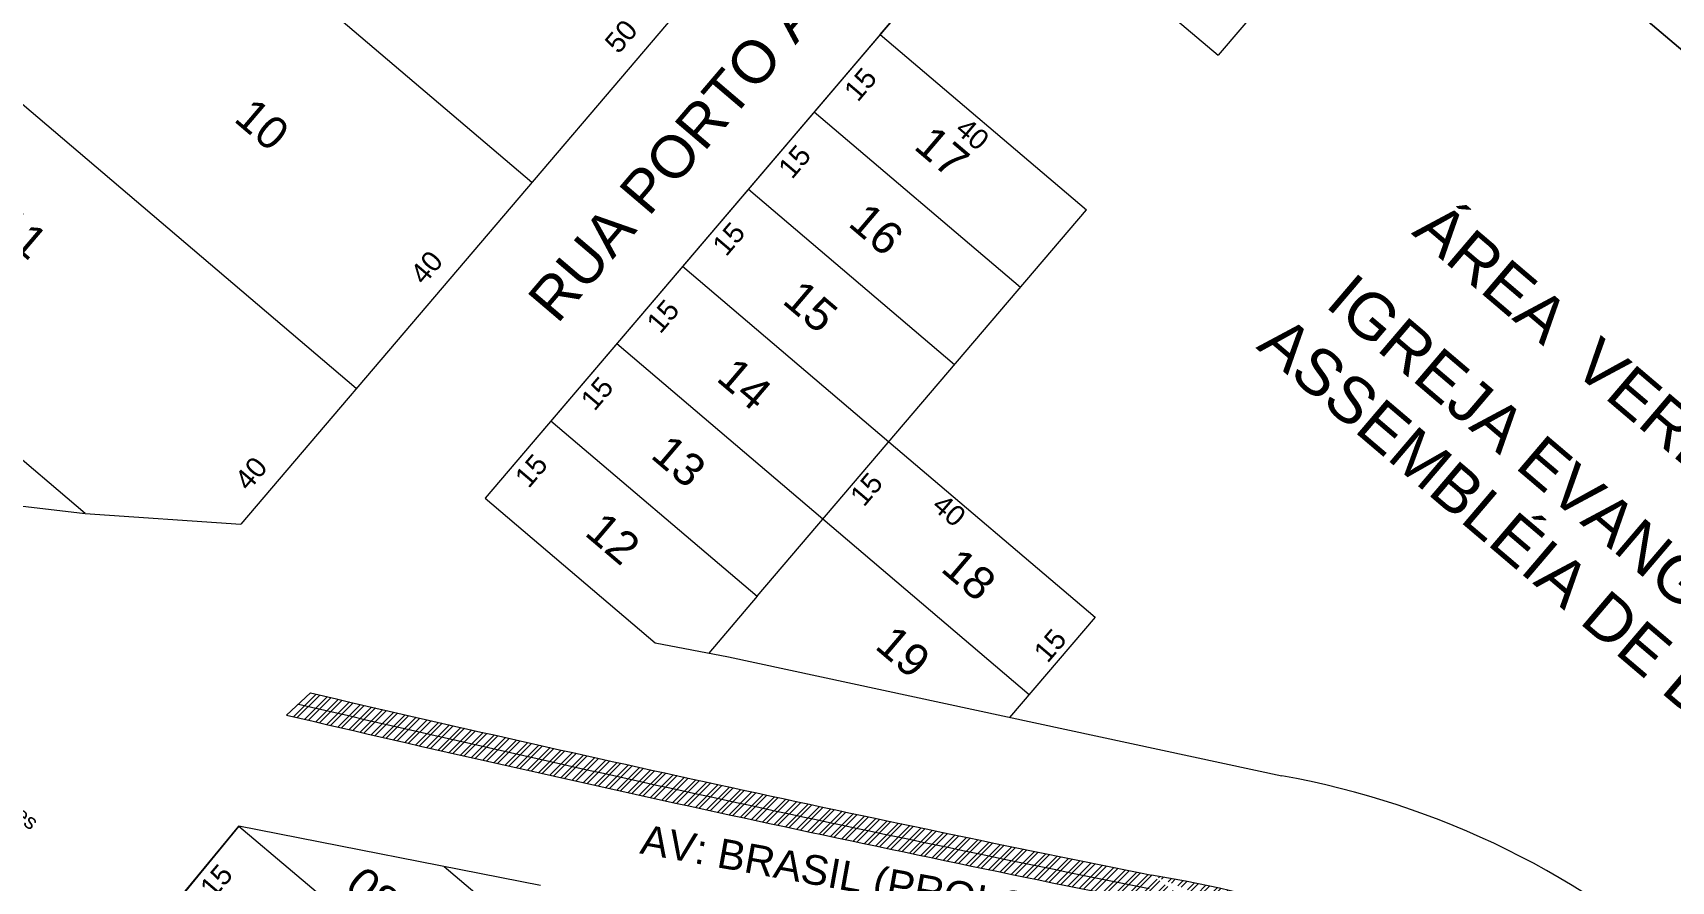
# Model space of a CAD drawing. Header units: metres. Extents: x 3808 to 8215, y 2374 to 6187.
# Drawn here: x 6705.7 to 6947.7, y 4002.2 to 4127.6 of the extents above; entities that cross this region are included whole.
import ezdxf
from ezdxf.enums import TextEntityAlignment as Align

# ---------------------------------------------------------------- set-up
doc = ezdxf.new("R2010")
doc.units = ezdxf.units.M
for name, color, linetype in [('0 - CÓRREGO', 5, 'Continuous'), ('0 - NÚMERO DE LOTES', 6, 'Continuous'), ('Nomes-Ruas', 7, 'Continuous'), ('vista', 7, 'Continuous')]:
    doc.layers.add(name, color=color, linetype=linetype)
doc.layers.add('0 - LINHAS DE QUADRA E LOTES', color=7, linetype='Continuous', lineweight=5)
doc.styles.add('pedro', font='arial.ttf', dxfattribs={"height": 3})
doc.styles.add('REGUA100', font='arial.ttf')
doc.styles.get("Standard").update_dxf_attribs({"font": 'arial.ttf'})

msp = doc.modelspace()

# ---------------------------------------------------------------- hatches: boundary and pattern name
at = {"layer": '0 - CÓRREGO', "lineweight": 5}
h = msp.add_hatch(dxfattribs=at)
h.set_pattern_fill('ANSI32', color=256, scale=0.15)
h.set_pattern_definition([(45, (-2381.88947562729, -48.24850846779464), (-1.01027881362028, 1.01027881362028), []), (45, (-2381.21595612729, -48.24850846779464), (-1.01027881362028, 1.01027881362028), [])])
edge = h.paths.add_edge_path()
edge.add_line((6746.705901864575, 4029.990698889178), (6743.151940442453, 4026.712168751607))
edge.add_arc((7694.232524978364, 8099.049466840124), 4177.923642019789, 256.8916253175823, 258.6357735789351)
edge.add_arc((7694.232524978364, 8099.049466840124), 4181.923642019789, 256.8543891551714, 258.6357735789351)
edge.add_arc((6841.241473086199, 3821.720435294137), 183.7420215388958, 72.21587906899022, 80.70423775826902)
edge.add_arc((6841.241473086199, 3821.720435294137), 179.7420215388958, 72.21587906899022, 80.70423775826902)
edge.add_arc((6885.628943879886, 3928.273109142275), 69.42826787569625, 48.83966313815961, 80.50570475681236)
edge.add_arc((6885.628943879886, 3928.273109142275), 65.42826787569625, 48.83966313815961, 80.50570475681236)
edge.add_arc((6330.096616958616, 3209.889192277755), 977.4401513045957, 47.28916405743337, 52.04690334720485)
edge.add_arc((6330.096616958616, 3209.889192277755), 973.4401513045957, 47.28916405743337, 52.04690334720485)
edge.add_arc((6665.936803858201, 3463.206726123866), 568.485486811312, 45.90158815338297, 54.89166515651734)
edge.add_arc((6665.936803858201, 3463.206726123866), 564.485486811312, 45.90158815338297, 54.89166515651734)
edge.add_line((7061.541812731276, 3871.462069836141), (7058.758241167528, 3868.589487487542))

# ---------------------------------------------------------------- linework, layer by layer
msp.add_line((6746.705901864575, 4029.990698889178), (6743.151940442453, 4026.712168751607), dxfattribs=at)
for centre, radius, start, end in [((7694.232524978364, 8099.049466840124), 4177.923642019789, 256.8916253175823, 258.6357735789351), ((7694.232524978364, 8099.049466840124), 4181.923642019789, 256.8543891551714, 258.6357735789351), ((7694.232524978364, 8099.049466840124), 4179.923642019789, 256.8729962736501, 258.6357735789351), ((6841.241473086199, 3821.720435294137), 183.7420215388958, 72.21587906899022, 80.70423775826798)]:
    msp.add_arc(centre, radius, start, end, dxfattribs=at)
at = {"layer": '0 - LINHAS DE QUADRA E LOTES', "lineweight": 5}
for p, q in [((6812.685521909231, 4044.274517025801), (6861.298613722823, 4101.38640111536)), ((6782.225850395443, 4070.20149932749), (6812.685521909231, 4044.274517025801)), ((6647.578790309689, 4064.202841306419), (6713.444218162834, 4056.521120721849)), ((6713.444218162834, 4056.521120721849), (6736.40816571218, 4054.943586919831)), ((6812.685521909104, 4044.274517025651), (6805.531997635103, 4035.870376619705)), ((6797.630538670034, 4037.390998404848), (6808.452934826159, 4035.308247429971)), ((6808.452934826159, 4035.308247429971), (6890.165533160726, 4017.720623297431)), ((6736.151635994794, 4010.285740412892), (6691.671295896166, 3956.235398483641)), ((6726.598906970489, 3998.721419546095), (6736.124619079966, 4010.308516197427)), ((6736.124619079966, 4010.308516197427), (6797.296741547479, 3958.739235879777)), ((6780.682801481868, 4001.51739921841), (6736.151635994808, 4010.285740412899)), ((6766.440111773099, 4004.32183430399), (6776.203110178755, 3996.068996854748))]:
    msp.add_line(p, q, dxfattribs=at)
msp.add_arc((6868.38866598679, 3895.107768801785), 124.5316989022546, 47.60213908670288, 79.92890279811142, dxfattribs=at)
at = {"layer": 'Defpoints', "lineweight": 5}
for points in [[(6879.452034022813, 4184.425267506766), (6772.503232032052, 4058.77912250898)], [(7085.054816744677, 4009.418136975171), (6879.452034023046, 4184.425267506766)], [(6830.838942208714, 4127.313383415716), (6772.503232032052, 4058.77912250898)], [(6862.590430148332, 4041.192288361864), (6849.974837453431, 4026.37117246772)]]:
    msp.add_lwpolyline(points, dxfattribs=at)
at = {"layer": 'vista', "lineweight": 5}
for p, q in [((6779.392919634855, 4105.443157961967), (6627.09456206338, 4235.078069467472)), ((6753.465937334499, 4074.983486447858), (6601.167579763024, 4204.618397951501)), ((6713.444218162834, 4056.521120721849), (6575.240597461737, 4174.158726439255)), ((6833.839582466978, 4169.408468141841), (6736.40816571218, 4054.943586919831)), ((6909.911705537624, 4158.498285205565), (6880.743850448555, 4124.231154751407)), ((6909.911705537154, 4158.498285204547), (7085.054816744677, 4009.418136975171)), ((6830.838942208714, 4127.313383415716), (6850.284178934447, 4150.158137053626)), ((6850.284178934447, 4150.158137053626), (6880.743850448555, 4124.231154751407)), ((7085.054816744677, 4009.418136975171), (6917.780501272916, 4151.800441217052)), ((6830.838942208714, 4127.313383415716), (6861.298613722823, 4101.38640111536)), ((6821.116323845848, 4115.891006598624), (6851.575995359956, 4089.964024298268)), ((6811.393705482981, 4104.468629781531), (6841.85337699709, 4078.541647479313)), ((6801.671087120115, 4093.046252962577), (6832.130758634224, 4067.119270662221)), ((6791.948468757249, 4081.623876145484), (6822.408140271357, 4055.696893845128)), ((6782.225850394382, 4070.201499328392), (6812.685521908491, 4044.274517026173)), ((6832.130758634224, 4067.119270662221), (6862.590430148332, 4041.192288361864)), ((6832.130758634224, 4067.119270662221), (6862.590430148332, 4041.192288361864)), ((6772.503232031516, 4058.779122509437), (6797.630538670034, 4037.390998404848)), ((6822.408140271357, 4055.696893845128), (6852.867811785466, 4029.76991154291))]:
    msp.add_line(p, q, dxfattribs=at)

# ---------------------------------------------------------------- texts
at = {"layer": '0 - NÚMERO DE LOTES', "color": 0, "lineweight": 5}
msp.add_text('AV: BRASIL (PROLONGAMENTO)', height=4.360605441949145, rotation=349.7985454312549, dxfattribs=at).set_placement((6795.229213139196, 4006.291983213068))
at = {"layer": 'Nomes-Ruas', "lineweight": 5, "style": 'REGUA100'}
msp.add_text('Rua Luiz Eduardo Magalhães', height=2.25, rotation=321.5023559396753, dxfattribs=at).set_placement((6672.989485742269, 4035.378764102141))
at = {"layer": 'vista', "lineweight": 5, "style": 'pedro'}
msp.add_text('RUA PORTO ALEGRE', height=6.240000000000001, rotation=49.59588768666461, dxfattribs=at).set_placement((6778.413766926474, 4088.435816548215), align=Align.TOP_LEFT)
at = {"layer": 'vista', "color": 1, "lineweight": 5, "char_height": 3, "attachment_point": 5, "style": 'pedro'}
for s, insert, rotation in [('50', (6792.597498279451, 4127.033841330933), 49.59588769186474), ('15', (6827.930783766708, 4119.939691702279), 49.59588769186004), ('40', (6844.480656959503, 4112.594779298084), 319.59588769186007), ('15', (6818.208165401979, 4108.517314883324), 49.59588769186004), ('15', (6808.485547038182, 4097.094938066231), 49.59588769186004), ('40', (6763.856137426957, 4092.889684275167), 49.59588769186474), ('15', (6798.762928675315, 4085.672561247276), 49.59588769186004), ('15', (6789.040310315243, 4074.250184432047), 49.59588769186004), ('15', (6779.317691952377, 4062.827807613092), 49.59588769186004), ('40', (6737.929155124738, 4062.430012762921), 49.59588769186474), ('40', (6737.929155124389, 4062.430012762921), 49.59588769186474), ('15', (6828.820214316635, 4060.088085968422), 49.59588769186004), ('40', (6841.046621889262, 4056.963661011683), 319.59588769186007), ('15', (6855.948857258461, 4036.996443469452), 49.59588769186004), ('15', (6732.813857501732, 4002.204165700367), 49.59588769186943)]:
    msp.add_mtext(s, dxfattribs=dict(at, insert=insert, rotation=rotation))
at = {"layer": 'vista', "lineweight": 5, "char_height": 4.800000000000001, "attachment_point": 5, "rotation": 319.59588769186473, "style": 'pedro'}
for s, insert in [('10', (6739.587041697851, 4114.00944010392)), ('17', (6840.029234454422, 4109.952708715948)), ('16', (6830.306616090625, 4098.530331898855)), ('11', (6703.932438895376, 4098.003553064915)), ('15', (6820.583997727758, 4087.1079550799)), ('14', (6810.861379363961, 4075.685578262808)), ('13', (6801.138761001094, 4064.263201445716)), ('12', (6791.416142639159, 4052.840824626761)), ('18', (6843.984627749226, 4047.49138469659)), ('19', (6834.262009384497, 4036.06900788136)), ('08', (6755.963164006865, 4000.412786755379))]:
    msp.add_mtext(s, dxfattribs=dict(at, insert=insert))
at = {"layer": 'vista', "color": 7, "lineweight": 5, "insert": (6945.418586479339, 4071.453259313364), "char_height": 6.77858057792255, "attachment_point": 5, "rotation": 319.5958876918647, "style": 'pedro'}
msp.add_mtext('ÁREA  VERDE  1 - C', dxfattribs=at)
at = {"layer": 'vista', "color": 7, "lineweight": 5, "insert": (6931.943474804822, 4053.917572194596), "char_height": 6.77858057792255, "width": 151.9754390821901, "attachment_point": 5, "rotation": 319.5958876918647, "style": 'pedro'}
msp.add_mtext('IGREJA EVANGÉLICA ASSEMBLÉIA DE DEUS', dxfattribs=at)

doc.saveas('drawing.dxf')
